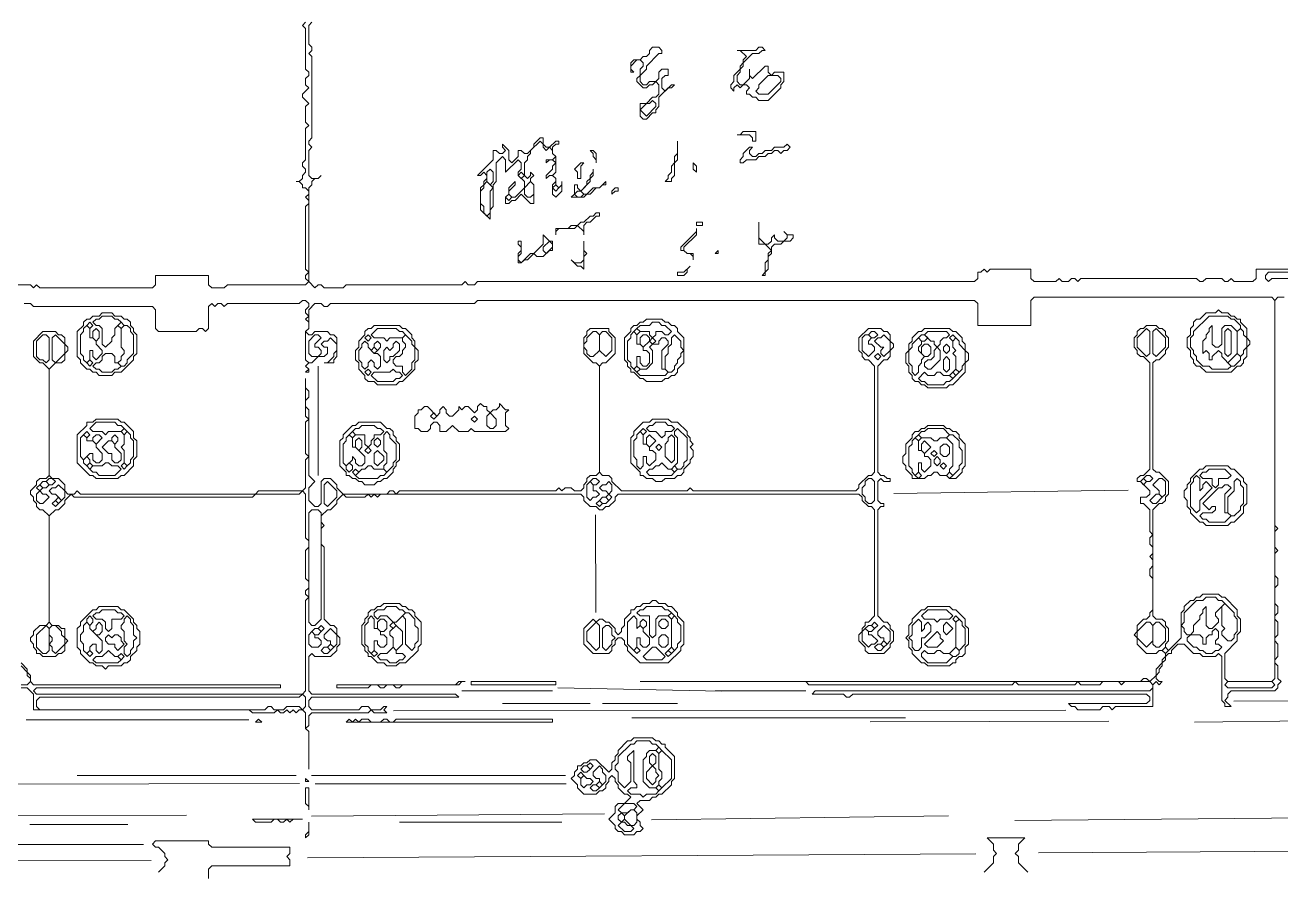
# Model space of a CAD drawing. Extents: x 10 to 1971, y 11 to 1392.
# Drawn here: x 905.3 to 1306.9, y 802.1 to 1073.1 of the extents above; entities that cross this region are included whole.
import ezdxf

# ---------------------------------------------------------------- set-up
doc = ezdxf.new("R2010")
doc.units = 0
for name, color, linetype, lineweight in [('RESIDUAL_GRAPHIC', 3, 'Continuous', 0), ('TEXT_FALLBACK_OUTLINE', 2, 'Continuous', 0), ('TRACE_CURVE', 6, 'Continuous', 0), ('TRACE_STRAIGHT', 5, 'Continuous', 0), ('TRACE_TEXT_SYMBOL', 6, 'Continuous', 0)]:
    doc.layers.add(name, color=color, linetype=linetype, lineweight=lineweight)

msp = doc.modelspace()

# ---------------------------------------------------------------- linework, layer by layer
at = {"layer": 'RESIDUAL_GRAPHIC', "color": 3}
for points in [[(995, 1074), (994, 1073), (995, 1072), (995, 1059), (996, 1058), (996, 1057), (995, 1056), (995, 1054), (996, 1053), (994, 1051), (994, 1050), (996, 1048), (995, 1047), (995, 1042), (996, 1041), (995, 1040), (995, 1030), (994, 1029), (994, 1028), (995, 1027), (995, 1026), (994, 1025), (994, 1024), (993, 1023), (992, 1023), (993, 1023), (994, 1022), (994, 1021), (995, 1021), (996, 1020), (996, 1019), (995, 1018), (996, 1017), (996, 1016), (995, 1015), (995, 995), (996, 994), (995, 993), (995, 992), (996, 991), (995, 990), (970, 990)], [(996, 1035), (996, 1036), (997, 1037), (997, 1063), (996, 1064), (997, 1065), (997, 1066), (996, 1067), (996, 1073), (997, 1074)], [(1316, 995), (1299, 995), (1299, 992), (1298, 991), (1292, 991), (1291, 992), (1290, 991), (1289, 991), (1288, 992), (1283, 992), (1282, 991), (1281, 991), (1280, 992), (1243, 992), (1242, 991), (1241, 992), (1240, 992), (1239, 991), (1237, 991), (1236, 992), (1235, 991), (1228, 991), (1227, 992), (1227, 995), (1214, 995), (1213, 994), (1212, 995), (1211, 994), (1210, 994), (1210, 992), (1209, 991), (1050, 991), (1049, 990), (1047, 990), (1046, 991), (1045, 990), (1008, 990), (1007, 989), (1001, 989), (1000, 990), (999, 990), (998, 989), (996, 991), (996, 1021), (997, 1022), (997, 1023), (998, 1024), (999, 1024), (1000, 1025), (999, 1024), (997, 1024), (996, 1025), (996, 1033), (997, 1034), (996, 1035)], [(970, 990), (969, 989), (965, 989), (964, 990), (964, 993), (947, 993), (947, 990), (946, 989), (910, 989), (909, 990), (908, 989), (907, 990), (876, 990)], [(905, 984), (907, 984), (908, 983), (946, 983), (947, 982), (947, 976), (948, 975), (960, 975), (961, 976), (962, 976), (963, 975), (964, 976), (964, 983), (965, 984), (966, 983), (967, 984), (968, 984), (969, 983), (970, 984), (993, 984), (994, 985), (995, 985), (996, 984), (996, 983), (995, 982), (995, 981), (996, 980), (995, 979), (996, 978), (996, 976), (995, 975), (995, 966), (996, 965), (995, 964), (996, 963), (995, 962), (996, 962), (996, 963), (995, 964), (996, 965)], [(996, 965), (997, 965), (999, 967), (1001, 967), (1002, 968), (1002, 970), (1001, 970), (1000, 971), (1001, 972), (1002, 972), (1003, 973), (1005, 971), (1005, 969), (1004, 968), (1004, 967), (1002, 965), (1001, 965), (1004, 965), (1004, 966), (1005, 967), (1005, 973), (1004, 974), (1003, 974), (1002, 975), (998, 975), (997, 974), (996, 974), (995, 975), (996, 976), (996, 982), (998, 984), (1000, 984), (1001, 983), (1002, 983), (1003, 984), (1049, 984), (1050, 985), (1209, 985), (1210, 984), (1210, 977), (1227, 977), (1227, 985), (1228, 986), (1304, 986), (1305, 985), (1305, 864), (1304, 863), (1290, 863), (1289, 864), (1289, 872), (1293, 876), (1293, 878), (1294, 879), (1294, 883), (1293, 884), (1293, 886), (1289, 890), (1288, 890), (1287, 891), (1282, 891), (1281, 890), (1280, 890), (1279, 889), (1278, 889)], [(1307, 863), (1306, 864), (1306, 868), (1305, 869), (1305, 870), (1306, 871), (1306, 875), (1305, 876), (1305, 877), (1306, 878), (1306, 882), (1305, 883), (1305, 884), (1306, 885), (1306, 887), (1305, 888), (1305, 893), (1306, 894), (1306, 896), (1305, 897), (1305, 904), (1306, 905), (1305, 906), (1305, 911), (1306, 912), (1305, 913), (1305, 985), (1306, 986), (1308, 986)], [(1278, 889), (1276, 887), (1276, 886), (1275, 885), (1275, 877), (1271, 873), (1270, 874), (1270, 875), (1271, 876), (1271, 880), (1270, 881), (1270, 882), (1269, 883), (1267, 883), (1266, 884), (1266, 918), (1268, 920), (1269, 920), (1270, 921), (1270, 922), (1271, 923), (1271, 927), (1268, 930), (1267, 930), (1266, 931), (1266, 965), (1267, 966), (1268, 966), (1270, 968), (1270, 969), (1271, 970), (1271, 973), (1270, 974), (1270, 975), (1269, 976), (1268, 976), (1267, 977), (1264, 977), (1263, 976), (1262, 976), (1261, 975), (1261, 974), (1260, 973), (1260, 970), (1261, 969), (1261, 968), (1262, 967), (1263, 967), (1265, 965), (1265, 931), (1263, 929), (1262, 929), (1261, 928), (1261, 927), (1262, 927), (1265, 924), (1265, 923), (1264, 922), (1262, 922), (1262, 920), (1263, 920), (1265, 918), (1265, 911), (1266, 910)], [(1266, 910), (1265, 909), (1265, 907), (1266, 906), (1266, 904), (1265, 903), (1266, 902), (1266, 900), (1265, 899), (1265, 897), (1266, 896), (1266, 886), (1265, 885), (1265, 884), (1264, 883), (1263, 883), (1261, 881), (1261, 879), (1260, 878), (1261, 877), (1261, 875), (1264, 872), (1267, 872), (1268, 873), (1269, 873), (1270, 872), (1270, 871), (1269, 870), (1269, 869), (1267, 867), (1267, 865), (1265, 863), (1264, 864), (1263, 864), (1262, 863), (1102, 863), (1155, 863), (1156, 862), (1221, 862), (1222, 863), (1223, 862), (1241, 862), (1242, 863), (1243, 862), (1249, 862), (1250, 863), (1255, 863), (1256, 862), (1257, 863), (1265, 863), (1266, 862), (1266, 861), (1265, 860), (1158, 860), (1157, 859), (1167, 859), (1168, 858), (1169, 858), (1170, 859), (1264, 859), (1265, 858), (1265, 857), (1264, 856), (1239, 856)], [(1239, 856), (1240, 855), (1241, 855), (1242, 854), (1249, 854), (1250, 855), (1252, 855), (1253, 854), (1254, 855), (1266, 855), (1266, 862), (1267, 863), (1268, 862), (1269, 863), (1268, 863), (1267, 864), (1267, 865), (1268, 866), (1268, 867), (1269, 868), (1269, 869), (1270, 870), (1270, 871), (1271, 872), (1272, 872), (1272, 873), (1274, 875), (1276, 875), (1279, 872), (1281, 872), (1282, 871), (1286, 871), (1287, 872), (1288, 871), (1288, 857), (1289, 856), (1289, 855), (1291, 855), (1289, 857), (1290, 858), (1290, 859), (1291, 860), (1305, 860), (1306, 861), (1306, 862), (1307, 863)]]:
    msp.add_lwpolyline(points, dxfattribs=at)
for points in [[(1302, 993), (1303, 994), (1312, 994), (1313, 993), (1312, 992), (1304, 992), (1303, 991), (1302, 992)], [(1264, 976), (1265, 975), (1265, 968), (1264, 967), (1261, 970), (1261, 973)], [(1266, 975), (1267, 976), (1270, 973), (1270, 970), (1267, 967), (1266, 968)], [(998, 974), (999, 974), (1000, 973), (998, 971), (998, 970), (999, 970), (1000, 969), (1000, 968), (999, 967), (997, 967), (996, 968), (996, 972)], [(1262, 927), (1263, 928), (1264, 927), (1263, 926)], [(1263, 928), (1264, 929), (1265, 929), (1266, 928), (1265, 927), (1264, 927)], [(1268, 928), (1269, 928), (1270, 927), (1270, 923), (1269, 922), (1268, 923), (1268, 924), (1266, 926)], [(1267, 923), (1268, 923), (1269, 922), (1267, 920), (1266, 920), (1265, 921)], [(1282, 889), (1283, 890), (1286, 890), (1287, 889), (1288, 889), (1289, 888), (1286, 885), (1286, 884), (1287, 883), (1287, 882), (1285, 880), (1284, 880), (1283, 881), (1283, 887), (1282, 886), (1282, 885), (1281, 884), (1281, 883), (1279, 881), (1279, 879), (1278, 878), (1277, 878), (1276, 879), (1276, 880), (1275, 881), (1276, 882), (1276, 885), (1280, 889)], [(1288, 887), (1289, 888), (1292, 885), (1292, 884), (1293, 883), (1293, 879), (1292, 878), (1292, 877), (1291, 876), (1290, 876), (1288, 878), (1288, 879), (1289, 880), (1288, 881)], [(1264, 882), (1265, 882), (1266, 881), (1266, 876), (1264, 874), (1261, 877), (1261, 879)], [(1266, 881), (1267, 882), (1268, 882), (1270, 880), (1270, 876), (1268, 874), (1267, 874), (1266, 875)], [(1285, 879), (1286, 880), (1287, 879), (1287, 877), (1286, 876), (1286, 875), (1287, 875), (1288, 874), (1287, 873), (1286, 873), (1285, 872), (1283, 872), (1282, 873), (1281, 873), (1280, 874), (1279, 874), (1277, 876), (1277, 877), (1278, 878), (1281, 878), (1282, 877), (1282, 875), (1283, 875), (1283, 877), (1284, 878), (1285, 878)], [(1269, 873), (1270, 874), (1271, 873), (1270, 872)], [(1289, 862), (1290, 863), (1304, 863), (1305, 862), (1304, 861), (1290, 861)]]:
    msp.add_lwpolyline(points, close=True, dxfattribs=at)
at = {"layer": 'TEXT_FALLBACK_OUTLINE', "color": 2}
for points in [[(1088, 1013), (1087, 1012), (1086, 1012), (1084, 1010), (1083, 1010), (1082, 1009), (1080, 1009), (1079, 1008), (1075, 1008), (1075, 1006), (1075, 1007), (1076, 1008), (1081, 1008), (1082, 1009), (1084, 1007), (1084, 1006), (1084, 1009), (1085, 1010), (1086, 1010), (1088, 1012), (1089, 1012), (1089, 1013)], [(1140, 1010), (1140, 1003), (1142, 1003), (1144, 1001), (1143, 1000), (1143, 998), (1142, 997), (1142, 994), (1141, 993), (1142, 993), (1142, 994), (1143, 995), (1143, 999), (1144, 1000), (1144, 1002), (1145, 1003), (1147, 1003), (1148, 1004), (1150, 1004), (1151, 1005), (1151, 1006), (1149, 1006), (1148, 1007), (1149, 1006), (1149, 1005), (1148, 1004), (1146, 1004), (1145, 1005), (1145, 1006), (1144, 1005), (1144, 1004), (1143, 1003), (1142, 1003), (1140, 1005)], [(1071, 1006), (1071, 1003), (1068, 1000), (1067, 1000), (1064, 997), (1063, 998), (1063, 999), (1064, 1000), (1064, 1004), (1063, 1004), (1063, 1003), (1064, 1002), (1064, 1001), (1063, 1000), (1063, 997), (1064, 997), (1065, 998), (1066, 998), (1068, 1000), (1069, 999), (1071, 999), (1073, 1001), (1074, 1001), (1074, 1004), (1073, 1004)], [(1073, 1004), (1074, 1003), (1074, 1002), (1072, 1000), (1071, 1001), (1071, 1002)], [(1084, 1004), (1084, 998), (1083, 997), (1081, 997), (1080, 998), (1082, 996), (1083, 996), (1084, 995), (1084, 999), (1085, 1000), (1084, 1001)], [(1104, 979), (1103, 978), (1102, 978), (1101, 977), (1100, 977), (1099, 976), (1099, 975), (1097, 973), (1097, 966), (1098, 965), (1098, 964), (1099, 963), (1099, 962), (1100, 962), (1102, 960), (1103, 960), (1104, 959), (1109, 959), (1110, 960), (1111, 960), (1112, 961), (1113, 961), (1114, 962), (1114, 963), (1116, 965), (1116, 973), (1114, 975), (1114, 976), (1113, 977), (1112, 977), (1111, 978), (1110, 978), (1109, 979)], [(1100, 975), (1101, 976), (1102, 975), (1101, 974)], [(1105, 977), (1106, 978), (1108, 978), (1109, 977), (1110, 977), (1112, 975), (1111, 974), (1110, 974), (1109, 975), (1107, 975), (1107, 974), (1106, 973), (1105, 974), (1105, 975), (1102, 975), (1101, 976), (1102, 977)], [(1193, 976), (1192, 975), (1191, 975), (1189, 973), (1189, 972), (1188, 971), (1188, 969), (1187, 968), (1187, 965), (1188, 964), (1188, 962), (1189, 961), (1189, 960), (1190, 959), (1191, 959), (1192, 958), (1193, 958), (1194, 957), (1200, 957), (1201, 958), (1202, 958), (1206, 962), (1206, 965), (1207, 966), (1207, 968), (1206, 969), (1206, 971), (1205, 972), (1205, 973), (1203, 975), (1202, 975), (1201, 976)], [(1099, 974), (1100, 975), (1101, 974), (1101, 971), (1102, 971), (1103, 970), (1103, 969), (1104, 969), (1105, 968), (1105, 965), (1104, 964), (1103, 964), (1102, 965), (1102, 967), (1101, 967), (1101, 964), (1100, 963), (1099, 964), (1099, 965), (1098, 966), (1098, 972), (1099, 973)], [(1108, 972), (1109, 973), (1110, 973), (1111, 972), (1111, 971), (1109, 969), (1109, 963), (1110, 963), (1111, 962), (1110, 961), (1102, 961), (1101, 962), (1102, 963), (1104, 963), (1106, 965), (1106, 969), (1105, 970), (1106, 971), (1108, 971)], [(1102, 973), (1103, 974), (1104, 974), (1105, 973), (1105, 972), (1103, 970), (1102, 971)], [(1105, 972), (1106, 973), (1107, 972), (1106, 971)], [(1112, 973), (1113, 974), (1115, 972), (1115, 970), (1116, 969), (1115, 968), (1115, 967), (1114, 966), (1114, 965), (1113, 964), (1113, 963), (1112, 962), (1111, 962), (1110, 963), (1110, 967), (1111, 968), (1111, 970), (1112, 971)], [(1191, 973), (1192, 972), (1192, 971), (1191, 970), (1191, 969), (1193, 967), (1192, 966), (1192, 965), (1191, 964), (1191, 962), (1190, 961), (1189, 962), (1189, 964), (1188, 965), (1188, 969), (1189, 970), (1189, 971)], [(1191, 973), (1192, 974), (1193, 974), (1194, 973), (1193, 972), (1192, 972)], [(1193, 974), (1194, 975), (1200, 975), (1201, 974), (1200, 973), (1199, 973), (1198, 972), (1198, 971), (1197, 970), (1196, 971), (1196, 972), (1195, 972)], [(1201, 973), (1202, 974), (1203, 973), (1202, 972)], [(1202, 972), (1203, 973), (1204, 972), (1204, 971), (1206, 969), (1206, 965), (1205, 964), (1205, 963), (1204, 962), (1203, 963), (1203, 967), (1202, 968), (1203, 969), (1202, 970)], [(1192, 970), (1193, 971), (1194, 971), (1195, 970), (1195, 968), (1194, 967), (1193, 967), (1192, 968)], [(1196, 969), (1197, 970), (1198, 969), (1198, 966), (1195, 963), (1194, 963), (1193, 964), (1193, 965), (1194, 966), (1195, 966), (1196, 967)], [(1199, 970), (1200, 971), (1201, 970), (1201, 969), (1200, 968), (1199, 969)], [(1100, 963), (1101, 964), (1102, 963), (1101, 962)], [(1199, 966), (1200, 967), (1201, 966), (1201, 963), (1200, 962), (1199, 963)], [(1193, 962), (1194, 961), (1196, 961), (1197, 962), (1198, 962), (1199, 961), (1201, 961), (1202, 960), (1201, 959), (1200, 959), (1199, 958), (1194, 958), (1193, 959), (1192, 959), (1191, 960)], [(1201, 961), (1202, 962), (1203, 961), (1202, 960)], [(1202, 962), (1203, 963), (1204, 962), (1203, 961)], [(1051, 952), (1050, 951), (1050, 950), (1049, 949), (1047, 951), (1046, 951), (1045, 950), (1044, 951), (1044, 950), (1042, 948), (1041, 948), (1040, 949), (1040, 950), (1039, 951), (1038, 950), (1038, 949), (1037, 948), (1034, 951), (1033, 951), (1032, 950), (1031, 950), (1031, 949), (1030, 948), (1030, 944), (1031, 944), (1032, 943), (1034, 943), (1035, 944), (1035, 945), (1036, 946), (1037, 946), (1038, 945), (1038, 943), (1040, 943), (1042, 945), (1044, 943), (1047, 943), (1048, 944), (1049, 943), (1059, 943), (1060, 944), (1059, 945), (1059, 949), (1060, 950), (1059, 950), (1057, 952), (1057, 951), (1056, 950), (1055, 950), (1054, 949), (1053, 950), (1053, 951), (1052, 951)], [(1035, 948), (1036, 949), (1037, 948), (1036, 947)], [(1048, 947), (1049, 948), (1050, 947), (1049, 946)], [(1053, 948), (1054, 949), (1056, 947), (1056, 945), (1055, 944), (1054, 944), (1053, 945)], [(1106, 947), (1105, 946), (1103, 946), (1100, 943), (1100, 942), (1099, 941), (1099, 933), (1102, 930), (1102, 929), (1103, 929), (1104, 928), (1106, 928), (1107, 927), (1109, 927), (1110, 928), (1113, 928), (1114, 929), (1115, 929), (1116, 930), (1116, 931), (1118, 933), (1118, 934), (1119, 935), (1119, 937), (1118, 938), (1119, 939), (1118, 940), (1118, 941), (1117, 942), (1117, 943), (1114, 946), (1112, 946), (1111, 947)], [(1102, 943), (1103, 944), (1104, 943), (1103, 942)], [(1106, 945), (1107, 946), (1110, 946), (1111, 945), (1112, 945), (1113, 944), (1112, 943), (1110, 943), (1110, 942), (1109, 941), (1107, 943), (1105, 943), (1104, 944), (1105, 945)], [(1113, 943), (1114, 944), (1117, 941), (1117, 934), (1116, 933), (1116, 932), (1115, 931), (1114, 931), (1113, 932), (1114, 933), (1114, 941), (1113, 942)], [(1194, 945), (1193, 944), (1192, 944), (1191, 943), (1190, 943), (1189, 942), (1189, 941), (1187, 939), (1187, 936), (1186, 935), (1186, 933), (1187, 932), (1187, 931), (1189, 929), (1189, 928), (1193, 928), (1194, 929), (1195, 929), (1196, 930), (1197, 930), (1198, 929), (1200, 929), (1201, 928), (1203, 928), (1205, 930), (1205, 931), (1206, 932), (1206, 939), (1204, 941), (1204, 942), (1203, 943), (1202, 943), (1201, 944), (1200, 944), (1199, 945)], [(1193, 943), (1194, 944), (1199, 944), (1201, 942), (1200, 941), (1198, 941), (1197, 940), (1196, 940), (1195, 941), (1192, 941), (1191, 942), (1192, 943)], [(1101, 942), (1102, 943), (1103, 942), (1103, 939), (1104, 939), (1105, 938), (1105, 937), (1106, 937), (1107, 936), (1107, 934), (1105, 932), (1104, 933), (1104, 935), (1103, 935), (1103, 932), (1102, 931), (1101, 932), (1101, 934), (1100, 935), (1100, 940), (1101, 941)], [(1104, 941), (1105, 942), (1107, 940), (1105, 938), (1104, 939)], [(1111, 941), (1112, 942), (1113, 941), (1113, 934), (1112, 933), (1110, 935), (1110, 939), (1111, 940)], [(1189, 940), (1190, 941), (1191, 940), (1191, 937), (1192, 937), (1193, 936), (1193, 935), (1194, 935), (1195, 934), (1195, 932), (1193, 930), (1192, 931), (1192, 933), (1191, 933), (1191, 930), (1190, 929), (1189, 930), (1189, 931), (1188, 932), (1188, 938), (1189, 939)], [(1190, 941), (1191, 942), (1192, 941), (1191, 940)], [(1192, 939), (1193, 940), (1195, 938), (1193, 936), (1192, 937)], [(1200, 941), (1201, 942), (1202, 942), (1204, 940), (1204, 938), (1205, 937), (1205, 933), (1204, 932), (1204, 931), (1202, 929), (1201, 930), (1201, 931), (1202, 932), (1202, 939)], [(1107, 938), (1108, 939), (1109, 938), (1108, 937)], [(1195, 936), (1196, 937), (1197, 936), (1196, 935)], [(1198, 938), (1199, 939), (1200, 939), (1201, 938), (1201, 936), (1200, 935), (1199, 935), (1198, 936)], [(1108, 932), (1109, 933), (1111, 931), (1112, 931), (1113, 930), (1112, 929), (1105, 929), (1104, 930), (1105, 931), (1106, 931), (1107, 932)], [(1112, 931), (1113, 932), (1114, 931), (1113, 930)], [(1196, 934), (1197, 935), (1198, 934), (1198, 933), (1197, 932), (1196, 933)], [(1198, 932), (1199, 933), (1200, 932), (1199, 931)], [(1190, 929), (1191, 930), (1192, 929), (1191, 928)], [(1200, 929), (1201, 930), (1202, 929), (1201, 928)], [(1020, 888), (1019, 887), (1018, 887), (1017, 886), (1016, 886), (1015, 885), (1015, 884), (1014, 883), (1014, 882), (1013, 881), (1013, 875), (1014, 874), (1014, 873), (1015, 872), (1015, 871), (1016, 871), (1018, 869), (1020, 869), (1021, 868), (1024, 868), (1025, 869), (1027, 869), (1031, 873), (1031, 874), (1032, 875), (1032, 882), (1030, 884), (1030, 885), (1029, 886), (1028, 886), (1027, 887), (1026, 887), (1025, 888)], [(1106, 889), (1105, 888), (1103, 888), (1102, 887), (1101, 887), (1100, 886), (1099, 886), (1099, 885), (1097, 883), (1097, 881), (1096, 880), (1096, 879), (1095, 878), (1094, 879), (1094, 880), (1092, 882), (1091, 882), (1090, 883), (1089, 883), (1088, 882), (1087, 883), (1084, 880), (1084, 875), (1087, 872), (1092, 872), (1093, 873), (1093, 874), (1094, 875), (1094, 876), (1095, 877), (1096, 877), (1097, 876), (1097, 875), (1098, 874), (1098, 873), (1102, 869), (1111, 869), (1115, 873), (1115, 874), (1116, 875), (1116, 882), (1114, 884), (1114, 885), (1112, 887), (1111, 887), (1110, 888), (1108, 888), (1107, 889)], [(1015, 883), (1016, 884), (1017, 883), (1017, 880), (1018, 880), (1019, 879), (1019, 878), (1020, 878), (1021, 877), (1021, 875), (1020, 874), (1019, 874), (1018, 875), (1018, 876), (1017, 876), (1017, 873), (1016, 872), (1015, 873), (1015, 874), (1014, 875), (1014, 881), (1015, 882)], [(1020, 886), (1021, 887), (1024, 887), (1025, 886), (1026, 886), (1027, 885), (1024, 882), (1023, 882), (1021, 884), (1019, 884), (1018, 883), (1017, 884), (1017, 885), (1018, 886)], [(1026, 884), (1027, 885), (1028, 885), (1030, 883), (1030, 881), (1031, 880), (1031, 876), (1030, 875), (1030, 874), (1029, 873), (1027, 875), (1027, 883)], [(1100, 884), (1101, 883), (1101, 880), (1102, 881), (1103, 880), (1103, 879), (1105, 877), (1105, 875), (1104, 874), (1103, 874), (1102, 875), (1102, 877), (1101, 877), (1101, 874), (1100, 873), (1098, 875), (1098, 882)], [(1103, 886), (1104, 887), (1109, 887), (1110, 886), (1111, 886), (1112, 885), (1111, 884), (1108, 884), (1107, 883), (1107, 878), (1106, 877), (1105, 878), (1105, 884), (1102, 884), (1101, 885), (1102, 886)], [(1111, 884), (1112, 885), (1113, 884), (1112, 883)], [(1112, 883), (1113, 884), (1114, 883), (1114, 882), (1115, 881), (1115, 876), (1114, 875), (1114, 874), (1113, 873), (1112, 874)], [(1018, 882), (1019, 883), (1020, 883), (1021, 882), (1021, 880), (1020, 879), (1019, 879), (1018, 880)], [(1022, 881), (1023, 882), (1024, 881), (1023, 880)], [(1024, 881), (1026, 879), (1026, 875), (1024, 873), (1023, 874), (1023, 877), (1022, 878), (1022, 879)], [(1088, 882), (1089, 881), (1089, 874), (1088, 873), (1085, 876), (1085, 879)], [(1090, 880), (1091, 881), (1092, 881), (1093, 880), (1093, 878), (1094, 877), (1093, 876), (1093, 875), (1091, 873), (1090, 874)], [(1102, 882), (1103, 883), (1104, 882), (1104, 881), (1103, 880), (1102, 881)], [(1108, 882), (1109, 883), (1110, 883), (1111, 882), (1111, 881), (1110, 880), (1109, 880), (1108, 881)], [(1108, 877), (1109, 878), (1110, 878), (1111, 877), (1111, 875), (1110, 874), (1109, 874), (1108, 875)], [(1016, 872), (1017, 873), (1018, 872), (1017, 871)], [(1023, 874), (1024, 873), (1024, 872), (1026, 872), (1027, 871), (1026, 870), (1025, 870), (1024, 869), (1022, 869), (1021, 870), (1019, 870), (1018, 871), (1019, 872), (1021, 872)], [(1100, 873), (1101, 874), (1102, 873), (1101, 872)], [(1106, 874), (1107, 874), (1110, 871), (1109, 870), (1104, 870), (1103, 871)], [(1110, 872), (1111, 873), (1112, 872), (1111, 871)], [(1111, 873), (1112, 874), (1113, 873), (1112, 872)]]:
    msp.add_lwpolyline(points, close=True, dxfattribs=at)
at = {"layer": 'TRACE_CURVE', "color": 6}
for points in [[(1086, 976), (1085, 975), (1085, 974), (1084, 973), (1084, 968), (1087, 965), (1088, 965), (1089, 964), (1089, 930), (1088, 929), (1086, 929), (1085, 928), (1085, 927), (1084, 926), (1084, 925), (1083, 924), (1081, 924), (1080, 925), (1078, 925), (1077, 924), (1076, 925), (1075, 924), (1025, 924), (1024, 923), (1023, 924), (1022, 924), (1021, 923), (1007, 923), (1005, 925), (1005, 926), (1003, 928), (1001, 928), (1000, 927), (1000, 920), (999, 919), (998, 919), (996, 921), (996, 925), (998, 927), (996, 929), (996, 950), (995, 951), (995, 953), (996, 954), (996, 956), (995, 957), (995, 960), (995, 948), (996, 947), (995, 946), (995, 936), (996, 935), (995, 934), (995, 925), (994, 924), (980, 924), (979, 923), (923, 923), (922, 924), (921, 923), (919, 923), (918, 924), (918, 926), (916, 928)], [(1180, 975), (1179, 976), (1175, 976), (1172, 973), (1172, 969), (1173, 968), (1173, 967), (1174, 966), (1175, 966), (1177, 964), (1177, 930), (1176, 929), (1175, 929), (1172, 926), (1172, 925), (1171, 924), (1119, 924), (1118, 925), (1117, 924), (1096, 924), (1093, 927), (1093, 928), (1092, 929), (1090, 929), (1089, 930), (1089, 964), (1090, 965), (1091, 965), (1094, 968), (1094, 973), (1092, 975), (1092, 976), (1086, 976)], [(916, 928), (914, 928), (913, 929), (913, 963), (915, 965), (917, 965), (918, 966), (918, 968), (919, 969), (919, 970), (918, 971), (918, 973), (917, 974), (916, 974), (915, 975), (911, 975), (908, 972), (908, 967), (910, 965), (911, 965), (913, 963), (913, 929), (912, 928), (910, 928), (909, 927), (909, 926), (907, 924), (907, 923), (908, 922), (908, 921), (909, 920), (909, 919), (910, 918), (911, 918), (913, 916), (913, 882), (912, 881), (910, 881), (908, 879), (908, 878), (907, 877), (907, 876), (908, 875), (908, 874), (909, 873), (909, 872), (910, 872), (911, 871), (915, 871), (916, 872), (917, 872), (918, 873), (918, 875), (919, 876), (918, 877), (918, 880), (917, 880), (916, 881), (914, 881), (913, 882), (913, 916), (915, 918), (916, 918), (918, 920)], [(1084, 922), (1084, 921), (1086, 919), (1088, 919), (1089, 918), (1090, 918), (1091, 919), (1092, 919), (1094, 921), (1094, 922), (1095, 923), (1172, 923), (1173, 922), (1173, 921), (1175, 919), (1176, 919), (1177, 918), (1177, 884), (1175, 882), (1174, 882), (1174, 881), (1173, 880), (1173, 879), (1172, 878), (1172, 876), (1174, 874), (1174, 873), (1175, 872), (1180, 872), (1182, 874), (1182, 875), (1183, 876), (1183, 879), (1182, 880), (1182, 881), (1181, 882), (1180, 882), (1178, 884), (1178, 918), (1179, 919), (1180, 919), (1180, 920), (1179, 920), (1178, 921), (1178, 927), (1179, 928), (1180, 927), (1182, 927), (1182, 928), (1181, 928), (1180, 929), (1179, 929), (1178, 930), (1178, 964), (1180, 966), (1181, 966), (1182, 967), (1182, 969), (1183, 970), (1183, 971), (1182, 972), (1182, 974), (1181, 975), (1180, 975)], [(918, 920), (918, 921), (920, 923), (921, 922), (978, 922), (979, 923), (993, 923), (994, 924), (995, 923), (995, 909), (996, 908), (996, 906), (995, 905), (995, 896), (996, 895), (996, 893), (995, 892), (995, 891), (996, 890), (995, 889), (995, 860), (994, 859), (909, 859), (908, 860), (909, 861), (987, 861), (987, 862), (908, 862), (907, 863), (907, 865), (906, 866), (906, 867), (904, 869)], [(993, 854), (994, 854), (995, 853), (995, 848), (996, 847), (996, 835), (996, 847), (995, 848), (996, 849), (996, 852), (997, 853), (1015, 853), (1016, 854), (1017, 853), (1021, 853), (1020, 854), (1021, 855), (1020, 855), (1019, 854), (1016, 854), (1015, 855), (1013, 855), (1012, 854), (997, 854), (996, 855), (996, 857), (997, 858), (1044, 858), (1043, 859), (997, 859), (996, 860), (996, 871), (997, 872), (998, 871), (1003, 871), (1005, 873), (1005, 874), (1006, 875), (1006, 877), (1005, 878), (1005, 880), (1004, 881), (1003, 881), (1001, 883), (1001, 906), (1000, 907), (1000, 912), (1001, 913), (1000, 914), (1000, 916), (1002, 918), (1003, 918), (1005, 920), (1005, 921), (1007, 923), (1008, 922), (1014, 922), (1015, 923), (1016, 922), (1017, 923), (1018, 922), (1019, 923), (1083, 923), (1084, 922)], [(904, 868), (906, 866), (906, 865), (907, 864), (907, 863), (906, 862), (904, 862)], [(904, 861), (906, 861), (908, 859), (908, 854), (977, 854), (978, 853), (985, 853), (986, 854), (987, 853), (988, 853), (989, 854), (990, 853), (991, 854), (992, 853), (993, 854)]]:
    msp.add_lwpolyline(points, dxfattribs=at)
for points in [[(911, 974), (912, 974), (913, 973), (913, 966), (912, 965), (911, 966), (910, 966), (909, 967), (909, 972)], [(914, 973), (915, 974), (918, 971), (918, 968), (915, 965), (914, 966)], [(1087, 975), (1088, 975), (1089, 974), (1089, 969), (1087, 967), (1086, 967), (1085, 968), (1085, 969), (1084, 970), (1084, 971), (1085, 972), (1085, 973)], [(1089, 974), (1090, 975), (1091, 975), (1093, 973), (1093, 969), (1091, 967), (1089, 969)], [(1173, 973), (1174, 974), (1175, 974), (1176, 973), (1175, 972), (1175, 971), (1176, 971), (1177, 970), (1177, 969), (1175, 967), (1173, 969)], [(1175, 974), (1176, 975), (1177, 975), (1178, 974), (1177, 973), (1176, 973)], [(1179, 973), (1180, 974), (1182, 972), (1182, 969), (1180, 967), (1179, 968), (1179, 969), (1180, 970), (1179, 970), (1177, 972), (1178, 973)], [(1177, 967), (1178, 968), (1179, 967), (1178, 966)], [(912, 927), (913, 928), (914, 928), (915, 927), (914, 926), (913, 926)], [(1086, 927), (1087, 928), (1088, 928), (1089, 927), (1088, 926), (1087, 926)], [(1174, 927), (1175, 928), (1176, 928), (1177, 927), (1177, 921), (1176, 920), (1175, 920), (1174, 921), (1174, 922), (1173, 923), (1173, 925), (1174, 926)], [(909, 925), (910, 926), (911, 925), (910, 924)], [(909, 923), (910, 924), (911, 923), (912, 923), (913, 922), (911, 920), (910, 920), (909, 921)], [(910, 926), (911, 927), (912, 927), (913, 926), (912, 925), (911, 925)], [(915, 925), (916, 926), (918, 924), (918, 922), (917, 921), (915, 923), (914, 923), (913, 924), (914, 925)], [(1001, 926), (1002, 927), (1005, 924), (1005, 922), (1002, 919), (1001, 920)], [(1085, 926), (1086, 927), (1087, 926), (1087, 924), (1088, 924), (1089, 923), (1088, 922), (1087, 922), (1086, 921), (1085, 922)], [(1091, 926), (1092, 927), (1093, 926), (1093, 924), (1092, 923), (1091, 924), (1090, 924), (1089, 925), (1090, 926)], [(914, 920), (915, 921), (916, 920), (915, 919)], [(915, 921), (916, 922), (917, 921), (916, 920)], [(1088, 920), (1089, 921), (1090, 920), (1089, 919)], [(1089, 921), (1090, 922), (1091, 922), (1092, 921), (1091, 920), (1090, 920)], [(1091, 922), (1092, 923), (1093, 922), (1092, 921)], [(996, 917), (997, 918), (999, 918), (1000, 917), (1000, 883), (998, 881), (997, 881), (996, 882)], [(912, 881), (913, 880), (913, 873), (912, 872), (911, 872), (909, 874), (909, 878)], [(913, 880), (914, 881), (915, 881), (917, 879), (917, 878), (918, 877), (918, 875), (915, 872), (914, 873), (914, 874), (913, 875), (914, 876), (914, 877), (913, 878)], [(997, 879), (998, 880), (999, 880), (1000, 879), (999, 878), (998, 878)], [(999, 880), (1000, 881), (1001, 880), (1000, 879)], [(1003, 880), (1005, 878), (1005, 875), (1004, 874), (1003, 875), (1003, 876), (1002, 876), (1001, 877), (1001, 878)], [(1173, 879), (1174, 880), (1175, 879), (1175, 878), (1176, 878), (1178, 876), (1177, 875), (1176, 875), (1175, 874), (1173, 876)], [(1174, 880), (1175, 881), (1176, 881), (1177, 880), (1176, 879), (1175, 879)], [(1176, 881), (1177, 882), (1178, 881), (1177, 880)], [(1180, 881), (1182, 879), (1182, 876), (1181, 875), (1180, 876), (1180, 877), (1179, 877), (1178, 878), (1178, 879)], [(996, 878), (997, 879), (998, 878), (998, 877), (999, 877), (1000, 876), (1000, 875), (999, 874), (997, 874), (996, 875)], [(1179, 875), (1180, 876), (1181, 875), (1180, 874)], [(1000, 873), (1001, 874), (1002, 874), (1003, 873), (1002, 872), (1001, 872)], [(1002, 874), (1003, 875), (1004, 874), (1003, 873)], [(1177, 874), (1178, 875), (1179, 875), (1180, 874), (1179, 873), (1178, 873)], [(993, 858), (994, 859), (995, 858), (995, 855), (994, 854), (993, 855), (989, 855), (988, 854), (985, 854), (984, 855), (983, 855), (982, 854), (910, 854), (909, 855), (909, 857), (910, 858)]]:
    msp.add_lwpolyline(points, close=True, dxfattribs=at)
at = {"layer": 'TRACE_STRAIGHT', "color": 5}
for p, q in [((999, 964), (999, 929)), ((1183.12, 923.17), (1258.12, 924.24)), ((1087.75, 916.38), (1087.85, 885.12)), ((1045, 860), (1074, 860)), ((1075.64, 861.03), (1128.12, 859.96)), ((1126, 860), (1155, 860)), ((1058, 856), (1086, 856)), ((1090, 856), (1114, 856)), ((1291.88, 856.79), (1324.38, 856.8)), ((1023.12, 853.67), (1238.12, 853.9)), ((905.62, 850.74), (976.87, 850.73)), ((1099.38, 851.38), (1186.88, 851.38)), ((1175.62, 850.08), (1251.87, 850.39)), ((1279.36, 850.06), (1353.13, 850.82)), ((922, 833), (992, 833)), ((996.87, 832.95), (1078.13, 832.97)), ((845.62, 830.15), (993.12, 830.34)), ((998.12, 830.29), (1078.38, 830.3)), ((844.37, 819.87), (956.88, 820.23)), ((996.87, 819.9), (1090.64, 820.72)), ((1105.64, 818.73), (1200.66, 820.08)), ((1221.87, 818.53), (1343.14, 819.66)), ((906.87, 817.31), (938.13, 817.3)), ((1025, 818), (1077, 818)), ((845.62, 810.91), (943.13, 810.86)), ((995.64, 806.59), (1209.4, 807.88)), ((1229.39, 808.15), (1328.16, 808.86)), ((850.62, 805.68), (945.62, 805.7))]:
    msp.add_line(p, q, dxfattribs=at)
at = {"layer": 'TRACE_TEXT_SYMBOL', "color": 6}
for points in [[(1106, 1066), (1105, 1065), (1105, 1064), (1104, 1063), (1103, 1063), (1102, 1062), (1100, 1062), (1099, 1061), (1099, 1058), (1100, 1058), (1099, 1059), (1099, 1060), (1101, 1062), (1102, 1062), (1103, 1061), (1103, 1060), (1102, 1059), (1102, 1057), (1101, 1056), (1101, 1055), (1103, 1053), (1104, 1053), (1105, 1054), (1106, 1054), (1107, 1055), (1108, 1054), (1108, 1051), (1107, 1050), (1106, 1050), (1104, 1048), (1102, 1048), (1102, 1044), (1103, 1043), (1104, 1043), (1106, 1045), (1107, 1045), (1107, 1046), (1108, 1047), (1108, 1050), (1111, 1053), (1112, 1053), (1113, 1054), (1112, 1054), (1110, 1052), (1109, 1053), (1109, 1056), (1110, 1057), (1111, 1057), (1111, 1059), (1109, 1059), (1108, 1058), (1108, 1056), (1107, 1055), (1105, 1055), (1104, 1054), (1103, 1054), (1102, 1055), (1102, 1057), (1104, 1059), (1104, 1060), (1108, 1064), (1109, 1064), (1109, 1065), (1108, 1066)], [(1140, 1066), (1139, 1065), (1133, 1065), (1134, 1065), (1136, 1063), (1135, 1062), (1135, 1061), (1134, 1060), (1134, 1059), (1132, 1057), (1132, 1055), (1131, 1054), (1131, 1053), (1132, 1052), (1132, 1053), (1133, 1054), (1134, 1053), (1135, 1054), (1136, 1054), (1137, 1053), (1136, 1052), (1136, 1051), (1137, 1051), (1138, 1050), (1139, 1050), (1140, 1049), (1143, 1049), (1147, 1053), (1147, 1054), (1148, 1055), (1148, 1058), (1145, 1058), (1144, 1057), (1143, 1058), (1143, 1060), (1142, 1060), (1138, 1056), (1137, 1057), (1137, 1059), (1137, 1056), (1135, 1054), (1134, 1054), (1133, 1055), (1133, 1057), (1134, 1058), (1134, 1059), (1135, 1060), (1135, 1061), (1138, 1064), (1140, 1064), (1141, 1065), (1142, 1065), (1141, 1066)], [(1143, 1057), (1146, 1057), (1147, 1056), (1147, 1055), (1143, 1051), (1140, 1051), (1139, 1052), (1140, 1053), (1140, 1054)], [(1105, 1048), (1106, 1049), (1107, 1048), (1107, 1047), (1104, 1044), (1102, 1046), (1104, 1048)], [(1135, 1039), (1134, 1038), (1133, 1038), (1137, 1038), (1138, 1037), (1138, 1036), (1139, 1036), (1139, 1039)], [(1086, 1033), (1087, 1032), (1087, 1031), (1088, 1030), (1088, 1029), (1088, 1032), (1087, 1033)], [(1114, 1036), (1114, 1032), (1113, 1031), (1113, 1029), (1112, 1028), (1112, 1026), (1111, 1025), (1111, 1024), (1110, 1023), (1112, 1023), (1112, 1024), (1113, 1025), (1113, 1029), (1114, 1030)], [(1149, 1035), (1148, 1034), (1145, 1034), (1144, 1033), (1142, 1033), (1141, 1032), (1140, 1032), (1139, 1031), (1138, 1031), (1137, 1032), (1137, 1033), (1138, 1034), (1137, 1034), (1135, 1032), (1135, 1031), (1134, 1030), (1134, 1029), (1135, 1029), (1136, 1030), (1139, 1030), (1140, 1031), (1142, 1031), (1143, 1032), (1144, 1032), (1145, 1033), (1146, 1033), (1147, 1032), (1148, 1033), (1149, 1033), (1150, 1034)], [(1083, 1029), (1081, 1027), (1082, 1026), (1082, 1024), (1083, 1024), (1083, 1028), (1084, 1029)], [(1119, 1029), (1119, 1027), (1120, 1026), (1120, 1028)], [(1053, 1026), (1054, 1027), (1055, 1026), (1055, 1023), (1054, 1022), (1053, 1023)], [(1063, 1025), (1064, 1026), (1065, 1025), (1064, 1024)], [(1087, 1027), (1087, 1026), (1086, 1025), (1086, 1024), (1085, 1023), (1085, 1022), (1083, 1020), (1082, 1021), (1082, 1022), (1081, 1022), (1081, 1019), (1080, 1018), (1084, 1018), (1085, 1019), (1086, 1019), (1088, 1021), (1089, 1021), (1090, 1022), (1091, 1022), (1091, 1023), (1089, 1021), (1087, 1021), (1085, 1019), (1084, 1019), (1083, 1020), (1086, 1023), (1086, 1024), (1087, 1025)], [(1052, 1022), (1053, 1023), (1055, 1021), (1054, 1020), (1054, 1013), (1053, 1012), (1052, 1013), (1052, 1015), (1051, 1016), (1051, 1020), (1052, 1021)], [(1067, 1023), (1068, 1022), (1068, 1019), (1067, 1018), (1066, 1018), (1065, 1019), (1065, 1021)], [(1074, 1021), (1075, 1022), (1076, 1021), (1075, 1020)], [(1094, 1021), (1093, 1020), (1093, 1019), (1094, 1020), (1095, 1020), (1095, 1021)], [(1059, 1018), (1060, 1019), (1061, 1018), (1060, 1017)], [(1081, 1019), (1082, 1020), (1083, 1020), (1084, 1019), (1083, 1018), (1082, 1018)], [(1120, 1010), (1122, 1010), (1122, 1009), (1120, 1009)], [(1120, 1008), (1120, 1007), (1115, 1002), (1115, 1001), (1116, 1001), (1117, 1000), (1118, 1000), (1119, 999), (1119, 998), (1119, 1000), (1117, 1000), (1116, 1001), (1116, 1002), (1120, 1006)], [(1127, 1001), (1126, 1000), (1127, 1000)], [(1118, 996), (1116, 994), (1114, 994), (1114, 993), (1116, 993), (1117, 994), (1117, 995)], [(930, 981), (929, 980), (927, 980), (926, 979), (925, 979), (924, 978), (924, 977), (922, 975), (922, 967), (923, 966), (923, 965), (925, 963), (926, 963), (927, 962), (928, 962), (929, 961), (933, 961), (934, 962), (936, 962), (940, 966), (940, 967), (941, 968), (941, 974), (940, 975), (940, 976), (939, 977), (939, 978), (938, 979), (937, 979), (936, 980), (934, 980), (933, 981)], [(929, 979), (930, 980), (933, 980), (934, 979), (935, 979), (936, 978), (934, 976), (934, 974), (933, 973), (933, 972), (931, 970), (930, 971), (930, 976), (929, 977), (928, 977), (927, 978), (928, 979)], [(1287, 982), (1286, 981), (1283, 981), (1281, 979), (1280, 979), (1279, 978), (1279, 977), (1278, 976), (1278, 974), (1277, 973), (1277, 970), (1278, 969), (1278, 967), (1279, 966), (1279, 965), (1280, 964), (1281, 964), (1283, 962), (1291, 962), (1293, 964), (1294, 964), (1295, 965), (1295, 966), (1296, 967), (1296, 970), (1297, 971), (1297, 972), (1296, 973), (1296, 976), (1294, 978), (1294, 979), (1293, 979), (1292, 980), (1291, 980), (1290, 981), (1288, 981)], [(1284, 980), (1290, 980), (1291, 979), (1292, 979), (1294, 977), (1294, 976), (1293, 975), (1291, 977), (1289, 977), (1288, 976), (1288, 971), (1287, 970), (1286, 970), (1285, 971), (1285, 977), (1284, 976), (1284, 975), (1283, 974), (1283, 973), (1282, 972), (1282, 968), (1283, 969), (1284, 968), (1284, 966), (1285, 966), (1285, 967), (1287, 969), (1288, 968), (1288, 967), (1291, 964), (1290, 963), (1285, 963), (1284, 964), (1282, 964), (1280, 966), (1280, 967), (1279, 968), (1279, 969), (1278, 970), (1278, 973), (1279, 974), (1279, 975)], [(924, 976), (925, 977), (926, 976), (926, 973), (927, 973), (928, 972), (928, 971), (930, 969), (930, 968), (928, 966), (927, 967), (927, 969), (926, 969), (926, 966), (925, 965), (924, 966), (924, 967), (923, 968), (923, 974), (924, 975)], [(925, 977), (926, 978), (927, 977), (926, 976)], [(927, 975), (928, 976), (929, 975), (929, 973), (928, 972), (927, 973)], [(935, 977), (936, 978), (937, 977), (936, 976)], [(936, 976), (937, 977), (938, 977), (939, 976), (939, 975), (940, 974), (940, 968), (938, 966), (938, 965), (937, 964), (936, 964), (935, 965), (936, 966), (936, 967), (937, 968), (937, 969), (936, 970)], [(1017, 977), (1016, 976), (1015, 976), (1014, 975), (1014, 974), (1012, 972), (1012, 970), (1011, 969), (1011, 966), (1012, 965), (1012, 963), (1014, 961), (1014, 960), (1015, 959), (1017, 959), (1018, 958), (1024, 958), (1025, 959), (1026, 959), (1030, 963), (1030, 965), (1031, 966), (1031, 969), (1030, 970), (1030, 972), (1029, 973), (1029, 974), (1027, 976), (1026, 976), (1025, 977)], [(1018, 976), (1024, 976), (1025, 975), (1026, 975), (1027, 974), (1026, 973), (1022, 973), (1021, 972), (1020, 973), (1017, 973), (1016, 974)], [(1289, 975), (1290, 976), (1291, 975), (1291, 968), (1290, 967), (1289, 968)], [(1293, 975), (1294, 976), (1295, 975), (1295, 974), (1296, 973), (1296, 970), (1295, 969), (1295, 968), (1294, 967), (1293, 968)], [(1013, 971), (1014, 972), (1015, 971), (1015, 970), (1017, 968), (1018, 968), (1019, 967), (1019, 964), (1018, 963), (1017, 964), (1017, 965), (1016, 966), (1015, 965), (1015, 964), (1014, 963), (1013, 964), (1013, 965), (1012, 966), (1012, 969), (1013, 970)], [(1014, 973), (1015, 974), (1016, 973), (1015, 972)], [(1017, 971), (1018, 972), (1019, 971), (1019, 970), (1018, 969), (1017, 970)], [(1023, 971), (1024, 972), (1025, 971), (1025, 969), (1023, 967), (1022, 967), (1022, 966), (1021, 965), (1020, 966), (1020, 969), (1021, 970), (1022, 969), (1023, 970)], [(1026, 973), (1027, 974), (1029, 972), (1029, 971), (1030, 970), (1030, 966), (1029, 965), (1029, 963), (1027, 961), (1026, 962), (1026, 964), (1024, 964), (1023, 965), (1023, 966), (1024, 967), (1025, 967), (1026, 968), (1026, 969), (1027, 970), (1027, 971), (1026, 972)], [(930, 967), (931, 968), (933, 968), (934, 967), (934, 965), (935, 965), (936, 964), (935, 963), (934, 963), (933, 962), (930, 962), (929, 963), (928, 963), (927, 964), (928, 965), (929, 965), (930, 966)], [(1016, 969), (1017, 970), (1018, 969), (1017, 968)], [(1293, 968), (1294, 967), (1294, 966), (1292, 964), (1291, 964), (1290, 965)], [(925, 965), (926, 966), (927, 965), (926, 964)], [(1014, 962), (1015, 963), (1016, 962), (1015, 961)], [(1022, 962), (1023, 963), (1024, 962), (1025, 962), (1026, 961), (1025, 960), (1024, 960), (1023, 959), (1018, 959), (1016, 961), (1017, 962)], [(928, 947), (927, 946), (925, 946), (925, 945), (922, 942), (922, 933), (926, 929), (927, 929), (928, 928), (935, 928), (936, 929), (937, 929), (940, 932), (940, 934), (941, 935), (941, 940), (940, 941), (940, 943), (937, 946), (936, 946), (935, 947)], [(928, 946), (934, 946), (935, 945), (936, 945), (937, 944), (936, 943), (932, 943), (931, 942), (930, 943), (927, 943), (926, 944)], [(936, 943), (937, 944), (938, 943), (937, 942)], [(1012, 946), (1011, 945), (1010, 945), (1007, 942), (1007, 941), (1006, 940), (1006, 932), (1008, 930), (1008, 929), (1009, 929), (1010, 928), (1011, 928), (1012, 927), (1013, 927), (1014, 926), (1017, 926), (1018, 927), (1019, 927), (1020, 928), (1021, 928), (1023, 930), (1023, 931), (1024, 932), (1024, 933), (1025, 934), (1025, 939), (1024, 940), (1024, 941), (1023, 942), (1023, 943), (1022, 944), (1021, 944), (1019, 946)], [(1012, 944), (1013, 945), (1017, 945), (1018, 944), (1019, 944), (1020, 943), (1019, 942), (1017, 942), (1017, 941), (1016, 940), (1016, 939), (1015, 938), (1014, 939), (1014, 942), (1011, 942), (1010, 943), (1011, 944)], [(923, 941), (924, 942), (925, 941), (925, 940), (927, 940), (928, 939), (928, 938), (930, 936), (930, 934), (929, 933), (928, 933), (927, 934), (927, 936), (926, 936), (924, 934), (923, 935)], [(924, 942), (925, 943), (926, 942), (925, 941)], [(927, 941), (928, 942), (929, 942), (930, 941), (928, 939), (927, 940)], [(932, 940), (933, 940), (934, 939), (934, 938), (936, 936), (936, 934), (935, 933), (934, 933), (933, 934), (933, 936), (932, 936), (930, 938)], [(933, 941), (934, 942), (935, 941), (935, 940), (934, 939), (933, 940)], [(937, 942), (938, 943), (939, 942), (939, 941), (940, 940), (940, 935), (939, 934), (939, 933), (938, 932), (937, 933), (937, 937), (936, 938), (937, 939)], [(1008, 941), (1009, 942), (1010, 941), (1010, 938), (1011, 938), (1014, 935), (1014, 933), (1013, 932), (1012, 932), (1011, 933), (1011, 934), (1010, 935), (1010, 934), (1008, 932), (1007, 933), (1007, 939), (1008, 940)], [(1009, 942), (1010, 943), (1011, 942), (1010, 941)], [(1011, 940), (1012, 941), (1013, 940), (1013, 938), (1012, 937), (1011, 938)], [(1017, 940), (1018, 941), (1019, 940), (1019, 939), (1018, 938), (1017, 939)], [(1020, 942), (1021, 943), (1022, 942), (1022, 941), (1024, 939), (1024, 934), (1023, 933), (1023, 932), (1021, 930), (1020, 931), (1020, 932), (1021, 933), (1021, 936), (1020, 937)], [(1014, 937), (1015, 938), (1016, 937), (1015, 936)], [(1017, 936), (1018, 937), (1020, 935), (1020, 934), (1018, 932), (1017, 933)], [(924, 934), (925, 935), (926, 934), (926, 933), (925, 932), (924, 933)], [(925, 932), (926, 933), (927, 932), (926, 931)], [(930, 932), (931, 933), (932, 933), (933, 932), (935, 932), (936, 931), (934, 929), (929, 929), (928, 930), (927, 930), (926, 931), (927, 932)], [(936, 932), (937, 933), (938, 932), (937, 931)], [(1008, 932), (1009, 933), (1010, 932), (1010, 931), (1009, 930), (1008, 931)], [(1014, 931), (1015, 932), (1016, 932), (1017, 931), (1020, 931), (1021, 930), (1020, 929), (1019, 929), (1018, 928), (1012, 928), (1011, 929), (1013, 931)], [(1283, 932), (1282, 931), (1281, 931), (1278, 928), (1278, 927), (1277, 926), (1277, 925), (1276, 924), (1276, 922), (1277, 921), (1277, 919), (1278, 918), (1278, 917), (1281, 914), (1282, 914), (1283, 913), (1290, 913), (1291, 914), (1292, 914), (1295, 917), (1295, 919), (1296, 920), (1296, 926), (1295, 927), (1295, 928), (1292, 931), (1291, 931), (1290, 932)], [(1010, 930), (1011, 931), (1012, 930), (1011, 929)], [(1279, 928), (1280, 929), (1281, 928), (1281, 924), (1282, 925), (1282, 926), (1283, 927), (1285, 925), (1281, 921), (1281, 918), (1280, 917), (1278, 919), (1278, 926), (1279, 927)], [(1283, 930), (1284, 931), (1289, 931), (1291, 929), (1290, 928), (1287, 928), (1287, 926), (1286, 925), (1285, 926), (1285, 928), (1282, 928), (1281, 929), (1282, 930)], [(1292, 927), (1293, 928), (1294, 927), (1294, 926), (1295, 925), (1295, 920), (1294, 919), (1294, 918), (1292, 916), (1291, 916), (1290, 917), (1290, 922), (1292, 924)], [(1288, 925), (1289, 926), (1290, 926), (1291, 925), (1289, 923), (1289, 917), (1290, 917), (1291, 916), (1289, 914), (1284, 914), (1283, 915), (1282, 915), (1281, 916), (1282, 917), (1285, 917), (1286, 918), (1286, 919), (1285, 919), (1284, 918), (1282, 920), (1287, 925)], [(929, 887), (928, 886), (927, 886), (923, 882), (923, 881), (922, 880), (922, 874), (923, 873), (923, 872), (926, 869), (927, 869), (928, 868), (930, 868), (931, 867), (932, 868), (936, 868), (937, 869), (938, 869), (939, 870), (939, 871), (941, 873), (941, 874), (942, 875), (942, 879), (941, 880), (941, 881), (940, 882), (940, 883), (937, 886), (936, 886), (935, 887)], [(925, 883), (926, 884), (927, 883), (927, 882), (926, 881), (925, 882)], [(929, 885), (930, 886), (934, 886), (935, 885), (936, 885), (937, 884), (936, 883), (933, 883), (933, 880), (932, 879), (931, 880), (931, 882), (930, 883), (928, 883), (927, 884), (928, 885)], [(937, 883), (938, 884), (939, 883), (939, 882), (940, 881), (940, 878), (941, 877), (940, 876), (940, 874), (939, 873), (939, 872), (938, 871), (937, 872), (937, 874), (938, 875), (937, 876), (937, 879), (936, 880), (936, 881), (937, 882)], [(1194, 887), (1193, 886), (1192, 886), (1189, 883), (1189, 882), (1188, 881), (1188, 878), (1187, 877), (1188, 876), (1188, 874), (1189, 873), (1189, 872), (1192, 869), (1193, 869), (1194, 868), (1201, 868), (1202, 869), (1203, 869), (1203, 870), (1204, 871), (1205, 871), (1206, 872), (1206, 874), (1207, 875), (1207, 880), (1206, 881), (1206, 883), (1203, 886), (1202, 886), (1201, 887)], [(1194, 886), (1200, 886), (1202, 884), (1201, 883), (1198, 883), (1197, 882), (1196, 883), (1193, 883), (1192, 884)], [(1202, 883), (1203, 884), (1204, 883), (1203, 882)], [(924, 881), (925, 882), (926, 881), (926, 880), (930, 876), (930, 873), (929, 872), (928, 873), (928, 875), (927, 875), (926, 874), (926, 873), (925, 872), (924, 873), (924, 875), (923, 876), (923, 878), (924, 879)], [(928, 881), (929, 882), (930, 881), (930, 879), (929, 878), (928, 878), (927, 879), (928, 880)], [(1191, 883), (1192, 882), (1192, 879), (1193, 880), (1193, 881), (1194, 882), (1195, 881), (1195, 879), (1193, 877), (1192, 877), (1192, 874), (1191, 873), (1190, 873), (1189, 874), (1189, 876), (1188, 877), (1189, 878), (1189, 881)], [(1199, 881), (1200, 882), (1202, 880), (1200, 878), (1199, 879)], [(1203, 882), (1204, 883), (1205, 882), (1205, 881), (1206, 880), (1206, 875), (1204, 873), (1203, 874)], [(931, 877), (932, 878), (933, 877), (934, 878), (935, 878), (936, 877), (936, 876), (937, 875), (935, 873), (934, 874), (934, 875), (932, 875), (931, 876)], [(1197, 879), (1198, 878), (1198, 877), (1199, 876), (1197, 874), (1194, 874), (1193, 875)], [(925, 872), (926, 873), (927, 872), (926, 871)], [(932, 873), (934, 871), (935, 871), (936, 870), (935, 869), (928, 869), (927, 870), (928, 871), (930, 871)], [(935, 871), (936, 872), (937, 871), (936, 870)], [(1192, 872), (1193, 873), (1194, 872), (1196, 872), (1197, 873), (1198, 873), (1199, 872), (1201, 872), (1202, 871), (1200, 869), (1194, 869), (1192, 871)], [(1203, 874), (1204, 873), (1204, 872), (1203, 871), (1202, 871), (1201, 872)], [(1044, 863), (1043, 862), (1005, 862), (1005, 861), (1015, 861), (1016, 862), (1018, 862), (1019, 861), (1020, 861), (1021, 862), (1023, 862), (1024, 861), (1025, 861), (1026, 862), (1044, 862), (1045, 863), (1046, 863)], [(1048, 863), (1075, 863), (1075, 862), (1048, 862)], [(980, 851), (979, 850), (981, 850)], [(1009, 851), (1008, 850), (1074, 850), (1074, 851), (1024, 851), (1023, 850), (1022, 850), (1021, 851), (1020, 851), (1019, 850), (1016, 850), (1015, 851), (1013, 851), (1012, 850), (1011, 851), (1010, 850)], [(1100, 843), (1101, 844), (1105, 844), (1106, 843), (1107, 843), (1108, 842), (1107, 841), (1105, 841), (1104, 840), (1104, 839), (1103, 838), (1103, 831), (1105, 829), (1107, 829), (1108, 828), (1107, 827), (1104, 827), (1103, 826), (1102, 827), (1099, 827), (1098, 828), (1099, 829), (1101, 829), (1101, 830), (1100, 831), (1100, 841), (1098, 839), (1098, 838), (1099, 837), (1099, 831), (1097, 829), (1095, 831), (1095, 834), (1094, 835), (1094, 836), (1095, 837), (1095, 839), (1099, 843)], [(1105, 839), (1106, 840), (1107, 839), (1107, 837), (1106, 836), (1105, 837)], [(1107, 841), (1108, 842), (1109, 841), (1108, 840)], [(1108, 840), (1109, 841), (1112, 838), (1112, 832), (1109, 829), (1108, 830), (1108, 831), (1109, 832), (1109, 834), (1108, 835)], [(1083, 835), (1084, 836), (1085, 836), (1086, 835), (1085, 834), (1084, 834)], [(1085, 836), (1086, 837), (1087, 836), (1086, 835)], [(1089, 836), (1090, 835), (1090, 834), (1091, 833), (1091, 831), (1090, 830), (1089, 831), (1089, 832), (1088, 832), (1087, 833), (1087, 834)], [(1106, 836), (1107, 835), (1107, 834), (1108, 833), (1107, 832), (1107, 831), (1106, 830), (1104, 832), (1104, 834)], [(995, 832), (995, 831), (996, 831)], [(1082, 833), (1083, 834), (1084, 833), (1083, 832)], [(1083, 832), (1084, 833), (1085, 832), (1086, 832), (1087, 831), (1086, 830), (1085, 830), (1084, 829), (1083, 830)], [(995, 829), (995, 824), (996, 823), (996, 822), (996, 829)], [(1086, 829), (1087, 830), (1088, 830), (1089, 829), (1088, 828), (1087, 828)], [(1088, 830), (1089, 831), (1090, 830), (1089, 829)], [(1107, 829), (1108, 830), (1109, 829), (1108, 828)], [(1097, 824), (1100, 824), (1101, 823), (1100, 822), (1099, 822), (1098, 821), (1096, 821), (1095, 822)], [(1095, 820), (1096, 821), (1097, 820), (1097, 819), (1096, 818), (1095, 819)], [(1099, 822), (1100, 822), (1101, 821), (1101, 818), (1100, 817), (1099, 817), (1097, 819), (1097, 820)], [(978, 819), (979, 818), (984, 818), (985, 819), (986, 819), (987, 818), (988, 818), (989, 819), (990, 818), (991, 819), (994, 819)], [(996, 818), (996, 815), (995, 814), (995, 813), (996, 814)], [(1095, 817), (1096, 818), (1097, 818), (1098, 817), (1099, 817), (1100, 816), (1099, 815), (1097, 815)]]:
    msp.add_lwpolyline(points, close=True, dxfattribs=at)
for points in [[(1070, 1037), (1068, 1035), (1068, 1034), (1066, 1032), (1065, 1032), (1064, 1033), (1063, 1033), (1063, 1031), (1061, 1029), (1060, 1030), (1060, 1033), (1058, 1035), (1058, 1034), (1059, 1033), (1058, 1032), (1057, 1032), (1056, 1033), (1055, 1033), (1055, 1030), (1050, 1025), (1051, 1025), (1052, 1026), (1053, 1025), (1053, 1024), (1052, 1023), (1052, 1022), (1051, 1021), (1051, 1014), (1054, 1011), (1054, 1014), (1055, 1015), (1055, 1022), (1056, 1023), (1056, 1029), (1058, 1031), (1059, 1030), (1059, 1026), (1063, 1030), (1064, 1029), (1064, 1027), (1063, 1026), (1063, 1025), (1065, 1023), (1065, 1021), (1062, 1018), (1061, 1018), (1060, 1019), (1060, 1020), (1062, 1022), (1062, 1023), (1060, 1021), (1060, 1019), (1059, 1018), (1059, 1016), (1060, 1016), (1061, 1017), (1062, 1017), (1064, 1019), (1067, 1016), (1068, 1016), (1068, 1022), (1067, 1023), (1067, 1024), (1068, 1025)], [(1068, 1025), (1067, 1026), (1067, 1025), (1066, 1024), (1065, 1025), (1065, 1029), (1066, 1030), (1066, 1031), (1067, 1032), (1067, 1033), (1070, 1036), (1071, 1035), (1071, 1034), (1072, 1033), (1073, 1034), (1074, 1033), (1074, 1032), (1075, 1031), (1074, 1030), (1072, 1030), (1072, 1029), (1073, 1030), (1074, 1030), (1075, 1029), (1074, 1028), (1074, 1027), (1072, 1025), (1072, 1024), (1073, 1025), (1074, 1025), (1075, 1024), (1075, 1023), (1074, 1022), (1074, 1019), (1075, 1018), (1077, 1020), (1077, 1023), (1077, 1022), (1076, 1021), (1075, 1022), (1075, 1024), (1074, 1025), (1075, 1026), (1075, 1031), (1074, 1032), (1074, 1034), (1075, 1035), (1076, 1035), (1076, 1036), (1075, 1036), (1073, 1034), (1072, 1034), (1071, 1035), (1071, 1037), (1070, 1037)], [(1100, 845), (1099, 844), (1098, 844), (1095, 841), (1095, 840), (1094, 839), (1094, 838), (1093, 837), (1093, 835), (1092, 834), (1088, 838), (1086, 838), (1085, 837), (1084, 837), (1083, 836), (1082, 836), (1082, 835), (1081, 834), (1081, 833), (1080, 832), (1082, 830), (1082, 829), (1084, 827), (1088, 827), (1089, 828), (1090, 828), (1091, 829), (1091, 830), (1092, 831), (1092, 832), (1093, 833), (1094, 832), (1094, 831), (1095, 830), (1095, 829), (1097, 827), (1098, 827), (1099, 826), (1097, 824), (1095, 824), (1094, 823), (1094, 821), (1092, 819), (1094, 817), (1094, 816), (1095, 815), (1096, 815), (1097, 814), (1100, 814), (1101, 815), (1102, 815), (1103, 816), (1102, 817), (1102, 818), (1101, 819), (1101, 820), (1103, 822), (1101, 824), (1102, 825), (1105, 825), (1106, 826), (1107, 826), (1108, 827), (1109, 827)], [(1109, 827), (1112, 830), (1112, 831), (1113, 832), (1113, 839), (1110, 842), (1110, 843), (1109, 843), (1108, 844), (1107, 844), (1106, 845), (1100, 845)], [(964, 800), (964, 803), (965, 804), (990, 804), (990, 806), (989, 807), (990, 808), (990, 810), (965, 810), (964, 811), (964, 812), (947, 812), (946, 811), (947, 810), (948, 810), (950, 808), (950, 807), (951, 806), (950, 805), (950, 804), (948, 802)], [(1226, 802), (1223, 805), (1223, 807), (1222, 808), (1223, 809), (1223, 811), (1225, 813), (1213, 813), (1215, 811), (1215, 809), (1216, 808), (1215, 807), (1215, 805), (1212, 802)]]:
    msp.add_lwpolyline(points, dxfattribs=at)

doc.saveas('drawing.dxf')
